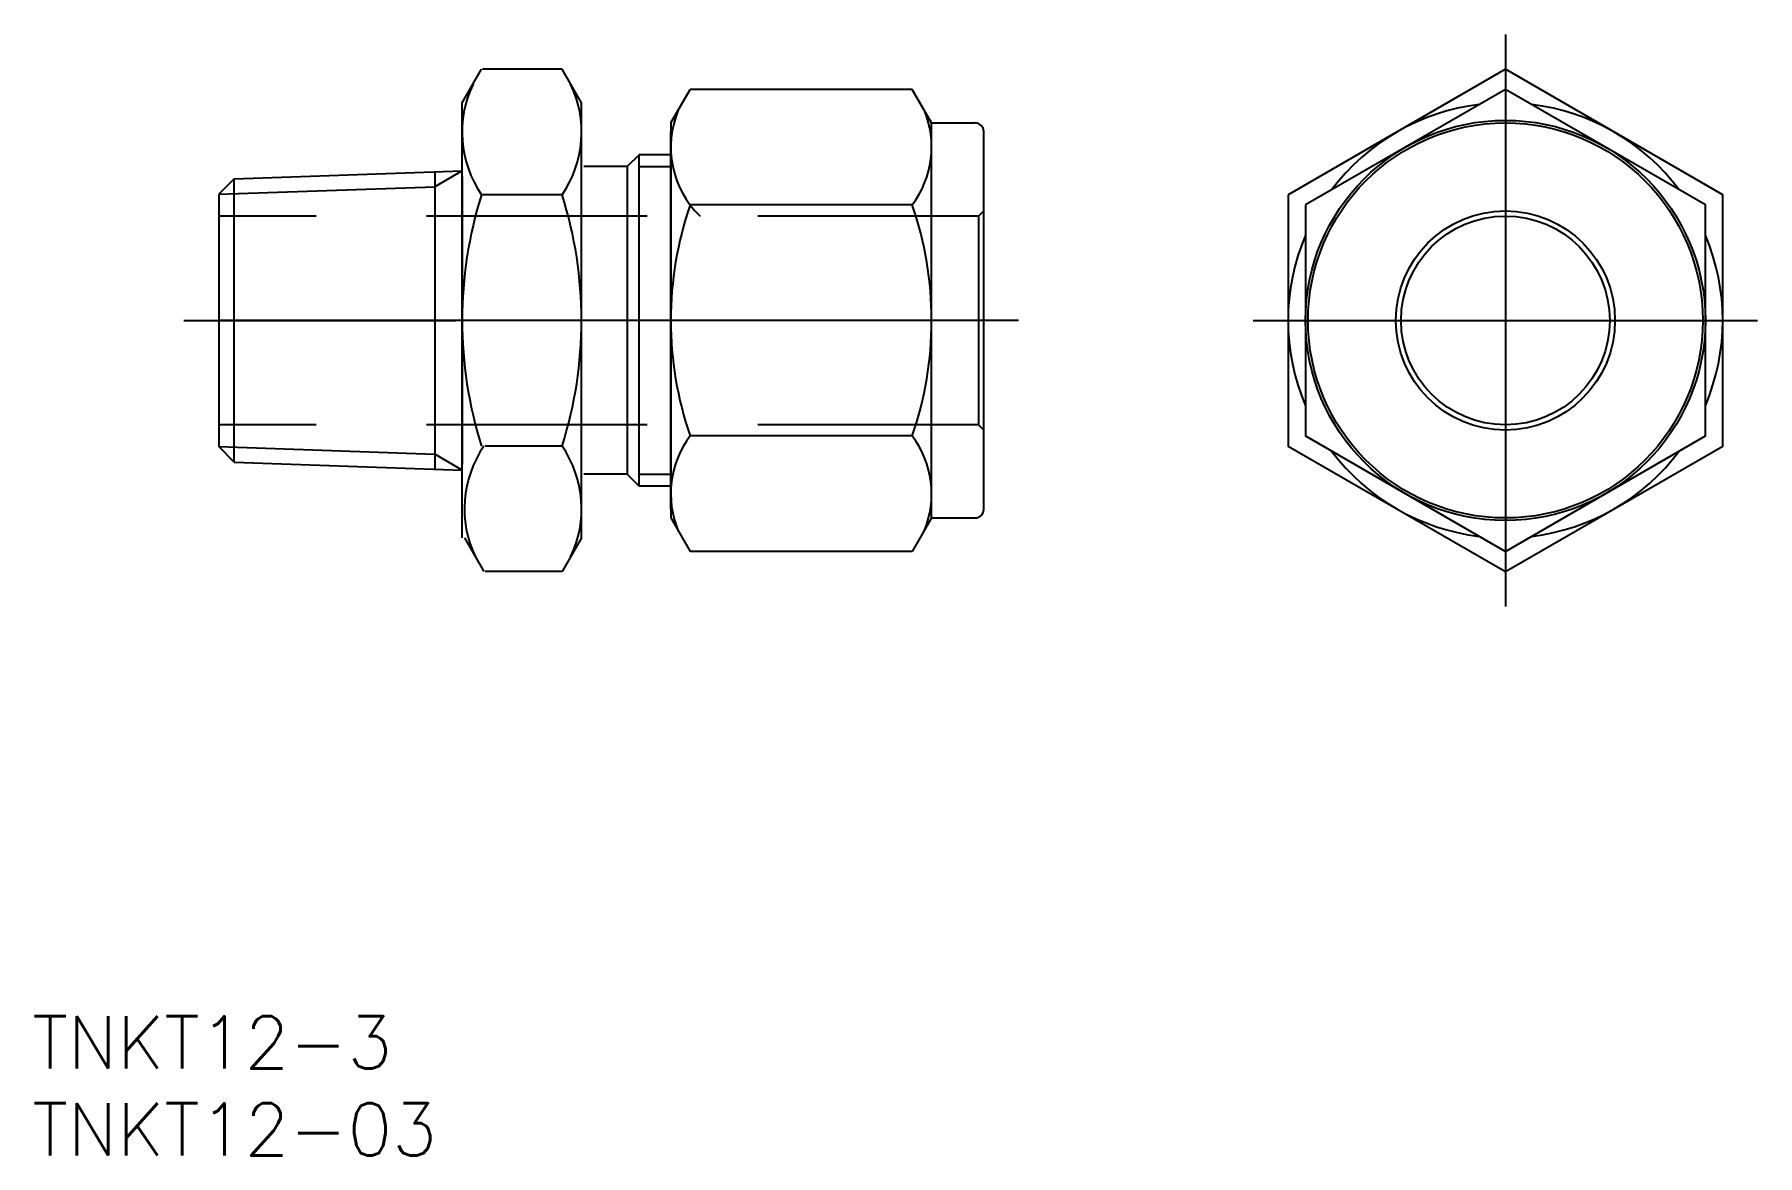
# Model space of a CAD drawing. Extents: x -10.6 to 88.5, y -48 to 16.4.
import ezdxf

# ---------------------------------------------------------------- set-up
doc = ezdxf.new("R2010")
doc.units = 0
doc.linetypes.add('CENTER', pattern=[50.8, 31.75, -6.35, 6.35, -6.35])
doc.linetypes.add('DASHED', pattern=[19.05, 12.7, -6.35])
doc.layers.get('0').update_dxf_attribs({"linetype": 'CONTINUOUS'})
doc.layers.add('CENTER', color=1, linetype='CENTER')
doc.styles.get("Standard").update_dxf_attribs({"font": 'txt.shx', "height": 3, "bigfont": 'bigfont.shx'})

# ---------------------------------------------------------------- blocks, each defined once
blk = doc.blocks.new('*U3')
at = {"color": 7, "linetype": 'CONTINUOUS'}
blk.add_text('TNKT12-3', height=3, dxfattribs=at).set_placement((-10.724, -42.99))
blk = doc.blocks.new('*U4')
at = {"color": 7, "linetype": 'CONTINUOUS'}
blk.add_text('TNKT12-03', height=3, dxfattribs=at).set_placement((-10.724, -47.99))

msp = doc.modelspace()

# ---------------------------------------------------------------- linework, layer by layer
at = {"color": 7, "linetype": 'CONTINUOUS'}
for p, q in [((14, 12.5), (15.116, 14.434)), ((19.75, 14.434), (15.181, 14.434)), ((20.867, 12.5), (19.75, 14.434)), ((26, 11.35), (27.114, 13.279)), ((39.886, 13.279), (27.114, 13.279)), ((41, 11.35), (39.886, 13.279)), ((14, -12.5), (14, 12.5)), ((20.867, -12.5), (20.867, 12.5)), ((26, 11.35), (26, -11.35)), ((41, -11.35), (41, 11.35)), ((41, 11.35), (43.5, 11.35)), ((26, -10.85), (26, 10.85)), ((44, -10.85), (44, 10.85)), ((14, -9.841), (14, 9.841)), ((24.187, 9.525), (23.5, 8.838)), ((24.187, -9.525), (24.187, 9.525)), ((26, 9.525), (24.187, 9.525)), ((0.887, 8.14), (0, 7.253)), ((0.887, 8.14), (14, 8.598)), ((0.887, -8.14), (0.887, 8.14)), ((12.422, 8.543), (12.422, -8.543)), ((14, 8.267), (14, -8.267)), ((23.5, 8.838), (21, 8.838)), ((23.5, 8.838), (23.5, -8.838)), ((24.187, 8.838), (26, 8.838)), ((0, 7.253), (0, -7.253)), ((19.75, 7.217), (15.181, 7.217)), ((39.886, 6.64), (27.114, 6.64)), ((39.886, -6.64), (27.114, -6.64)), ((0.887, -8.14), (0, -7.253)), ((19.75, -7.217), (15.317, -7.217)), ((0.887, -8.14), (14, -8.598)), ((23.5, -8.838), (21, -8.838)), ((24.187, -9.525), (23.5, -8.838)), ((24.187, -8.838), (26, -8.838)), ((26, -9.525), (24.187, -9.525)), ((26, -11.35), (27.114, -13.279)), ((41, -11.35), (39.886, -13.279)), ((41, -11.35), (43.5, -11.35)), ((14.136, -12.5), (15.252, -14.434)), ((20.867, -12.5), (19.75, -14.434)), ((39.886, -13.279), (27.114, -13.279)), ((19.75, -14.434), (15.317, -14.434))]:
    msp.add_line(p, q, dxfattribs=at)
at = {"color": 3, "linetype": 'CONTINUOUS'}
for p, q in [((14, 8.598), (12.422, 7.687)), ((0, 7.253), (12.422, 7.687)), ((0, -7.253), (12.422, -7.687)), ((14, -8.598), (12.422, -7.687))]:
    msp.add_line(p, q, dxfattribs=at)
at = {"color": 3, "linetype": 'DASHED'}
for p, q in [((43.7, 6), (0, 6)), ((43.7, 6), (44, 6.3)), ((43.7, 6), (43.7, -6)), ((43.7, -6), (0, -6)), ((43.7, -6), (44, -6.3))]:
    msp.add_line(p, q, dxfattribs=at)
at = {"color": 7, "linetype": 'CONTINUOUS'}
for points in [[(61.5, 7.217), (61.5, -7.217), (74, -14.434), (86.5, -7.217), (86.5, 7.217), (74, 14.434)], [(62.5, 6.64), (62.5, -6.64), (74, -13.279), (85.5, -6.64), (85.5, 6.64), (74, 13.279)]]:
    msp.add_lwpolyline(points, close=True, dxfattribs=at)
for radius in [11.5, 11.35, 6.3, 6]:
    msp.add_circle((74, 0), radius, dxfattribs=at)
for centre, radius, start, end in [((20.39, 10.825), 6.39, 154.38426, 214.38425), ((14.477, 10.825), 6.39, 325.61575, 25.61574), ((31.505, 9.959), 5.505, 157.09199, 225.99494), ((35.495, 9.959), 5.505, 322.90803, 22.90808), ((74, 0), 12.5, 96.92609, 143.07392), ((74, 0), 12.5, 36.92608, 83.07391), ((43.5, 10.85), 0.5, 0, 90), ((37.884, 0), 23.884, 162.41205, 197.58795), ((-3.017, 0), 23.884, 342.41205, 17.58795), ((46.348, 0), 20.348, 160.95526, 199.04474), ((20.652, 0), 20.348, 340.95526, 19.04474), ((74, 0), 12.5, 156.92608, 203.07392), ((74, 0), 12.5, 336.92608, 23.07392), ((31.505, -9.959), 5.505, 142.90803, 202.90804), ((35.495, -9.959), 5.505, 337.09189, 37.09197), ((20.525, -10.825), 6.39, 145.61575, 205.61581), ((14.477, -10.825), 6.39, 334.38419, 34.38425), ((74, 0), 12.5, 216.92608, 263.07392), ((74, 0), 12.5, 276.92608, 323.07392), ((43.5, -10.85), 0.5, 270, 0)]:
    msp.add_arc(centre, radius, start, end, dxfattribs=at)
at = {"layer": 'CENTER', "color": 1, "linetype": 'CONTINUOUS'}
for p, q in [((74, 16.434), (74, -16.434)), ((46, 0), (0, 0)), ((59.5, 0), (88.5, 0))]:
    msp.add_line(p, q, dxfattribs=at)
at = {"layer": 'CENTER', "color": 1, "linetype": 'CENTER'}
msp.add_line((-2, 0), (13.628, 0), dxfattribs=at)

# ---------------------------------------------------------------- block references
at = {"color": 7, "linetype": 'CONTINUOUS'}
for name in ['*U3', '*U4']:
    msp.add_blockref(name, (0, 0), dxfattribs=at)

doc.saveas('drawing.dxf')
